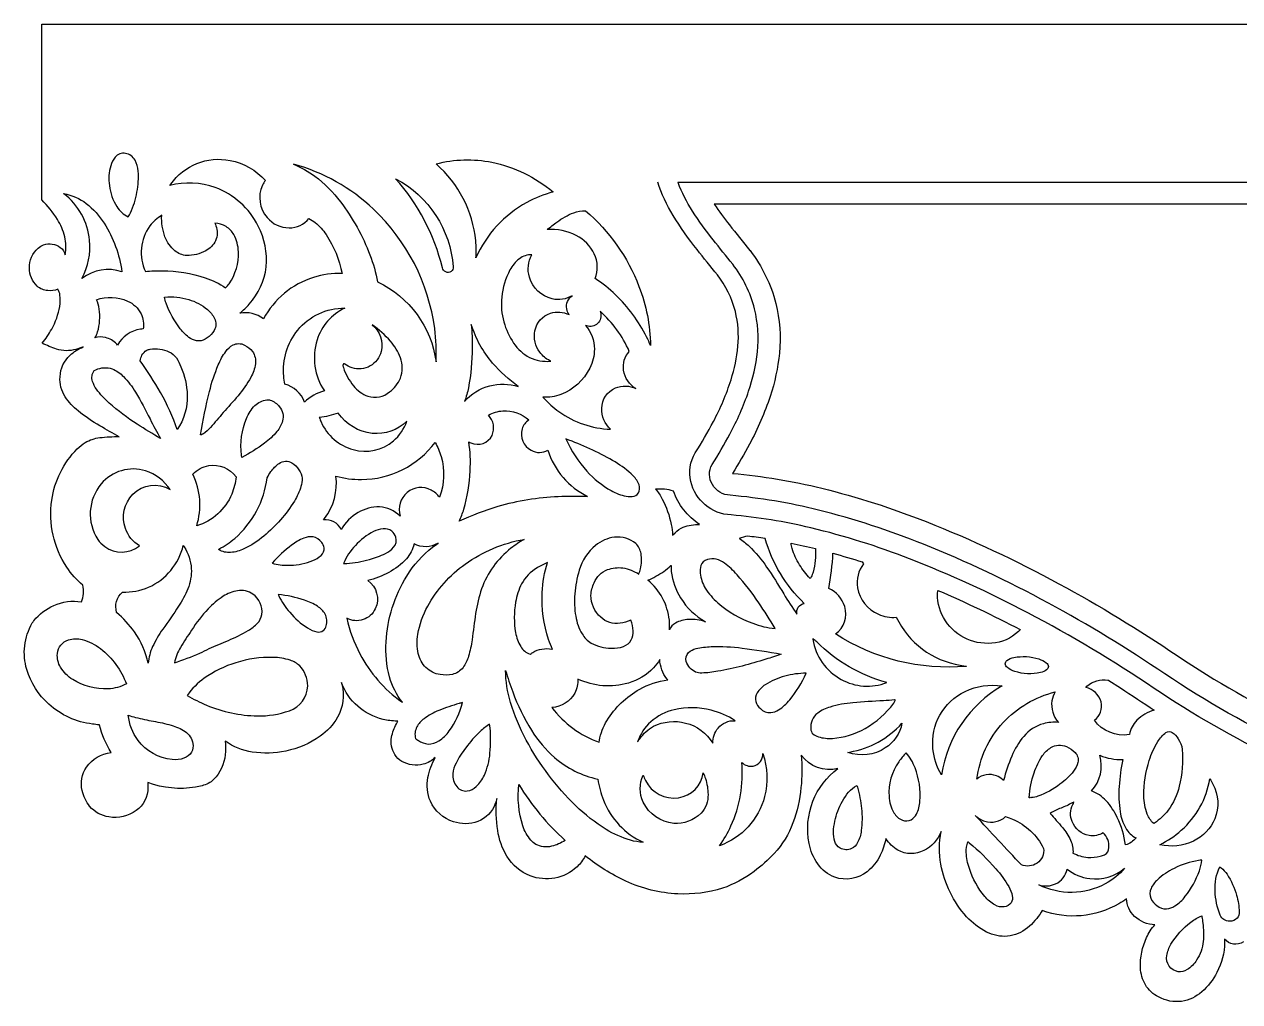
# Model space of a CAD drawing. Extents: x -1664 to 447, y 985 to 1455.
# Drawn here: x -1664 to -1112, y 1011 to 1455 of the extents above; entities that cross this region are included whole.
import ezdxf

# ---------------------------------------------------------------- set-up
doc = ezdxf.new("R2010")
doc.units = 0
doc.header["$MEASUREMENT"] = 0
doc.layers.add('DEFAULT_LAYER', color=1, linetype='Continuous')

msp = doc.modelspace()

# ---------------------------------------------------------------- linework, layer by layer
at = {"layer": 'DEFAULT_LAYER'}
for points in [[(-1109.99, 1038.53, -0.382914), (-1118.6, 1039.77), (-1118.55, 1038.31, -0.117663), (-1122.03, 1024.59, -0.100097), (-1128.91, 1015.79, -0.140671), (-1138.08, 1011.48, -0.158952), (-1148.51, 1013.47, -0.145661), (-1154.5, 1018.95, -0.120358), (-1156.73, 1026.74, -0.12118), (-1153.98, 1040.49, -0.087389), (-1150.16, 1046.29, -0.190902), (-1159.42, 1050.07, -0.192681), (-1163.08, 1058.08, -0.026579), (-1166.53, 1055.79, -0.222013), (-1201.37, 1052.7), (-1201.82, 1051.99, -0.082497), (-1208.05, 1044.81, -0.147894), (-1217.11, 1041.04, -0.137308), (-1226.63, 1042.97, -0.093067), (-1235.67, 1049.9, -0.139497), (-1247.38, 1073.73, -0.09965), (-1247.26, 1088.59), (-1247.28, 1088.64), (-1247.31, 1088.63, -0.19232), (-1255.17, 1079.91, -0.24957), (-1266.91, 1080.14, -0.1196), (-1272.31, 1085.38, -0.059793), (-1274.9, 1077.85, -0.115895), (-1280.87, 1070.35, -0.253747), (-1295.53, 1067.84, -0.153531), (-1303.31, 1073.92, -0.106261), (-1307.22, 1083.23, -0.142664), (-1305.48, 1102.31, -0.146299), (-1294.12, 1117.16, -0.305359), (-1310.75, 1123.25, -0.044652), (-1310.89, 1108.59, -0.066992), (-1314.54, 1092.52, -0.098038), (-1323.05, 1078.6, -0.040472), (-1332.15, 1070.51, -0.080966), (-1346.56, 1062.84, -0.086052), (-1366.8, 1060.25, -0.097031), (-1390.46, 1066.07, -0.060858), (-1408.83, 1077.53, -0.085072), (-1412.57, 1072.55, -0.284456), (-1433.92, 1068.48, -0.164614), (-1444.41, 1077.37, -0.095918), (-1448.62, 1089.02, -0.064456), (-1449.04, 1103.59, -0.032614), (-1449.71, 1101.31, -0.22065), (-1457.65, 1093.11, -0.17015), (-1468.66, 1093.03, -0.212798), (-1479.17, 1102.32, -0.14845), (-1480.28, 1113.05, -0.080224), (-1476.96, 1122.24, -0.132533), (-1482.39, 1119.18, -0.193599), (-1492.15, 1120.46, -0.139449), (-1495.3, 1123.54, -0.181563), (-1496.83, 1131.43, -0.07775), (-1494.56, 1137.48, 0.048703), (-1493.91, 1138.7, 0.176954), (-1494.38, 1138.75, -0.058504), (-1500.69, 1139.47, -0.245598), (-1519.58, 1156.2), (-1519.38, 1155.41, -0.193549), (-1521.34, 1140.44, -0.109635), (-1529.22, 1131.86, -0.103687), (-1544.83, 1125.13, -0.09332), (-1560.03, 1124.67, -0.117635), (-1572.31, 1129.64, -0.054178), (-1572.32, 1123.42, -0.17372), (-1577.59, 1112.25, -0.094101), (-1580.01, 1110.41, -0.066678), (-1585.8, 1108.73, -0.130644), (-1607.49, 1110.83, -0.030082), (-1607.42, 1108.55, -0.23398), (-1612.75, 1098.07, -0.199424), (-1625.14, 1095.2, -0.181647), (-1633.9, 1100.04, -0.108795), (-1637.26, 1107.17, -0.214571), (-1635.35, 1117.81, -0.204643), (-1624.18, 1124.54, -0.077371), (-1629.43, 1136.93, 0.320121), (-1629.54, 1137.03, -0.014801), (-1632.6, 1137.37, -0.155113), (-1652.46, 1146.42, -0.139133), (-1662.44, 1162.12, -0.207507), (-1659.93, 1183.28, -0.076243), (-1659.23, 1184.3, -0.113293), (-1650.15, 1191.27, -0.140718), (-1637.66, 1192.9, 0.153273), (-1637, 1200.44, -0.067483), (-1644.32, 1208.61, -0.18322), (-1651.08, 1239.01, -0.164388), (-1639.5, 1262.33, -0.065286), (-1635.89, 1265.27, -0.093898), (-1629.32, 1267.42, -0.040673), (-1620.42, 1267.84, -0.009882), (-1629.22, 1272.75, -0.038498), (-1639.09, 1279.52, -0.075877), (-1644.96, 1285.93, -0.170204), (-1647.35, 1295.1, -0.192541), (-1642.8, 1304.85, -0.086917), (-1636.85, 1308.61, -0.028044), (-1640.15, 1307.5, -0.152153), (-1648.92, 1307.64, -0.022565), (-1655.46, 1310.25, 0.04559), (-1651.13, 1316.71, 0.08529), (-1647.49, 1327.02, 0.073176), (-1647.37, 1332.12, 0.109761), (-1648.36, 1334.81, -0.11655), (-1652.95, 1334.18, -0.171318), (-1657.72, 1336.19, -0.195383), (-1661.28, 1344.47, -0.220629), (-1657.23, 1353.43, -0.105422), (-1654.81, 1355.03, -0.22566), (-1647.23, 1353.79, -0.207751), (-1645.04, 1350.38, 0.106796), (-1645.18, 1358.63, 0.075772), (-1648.54, 1366.5, 0.05442), (-1655.65, 1375.35), (-1655.64, 1455.08), (-1655.64, 1455.08), (-1655.62, 1455.08), (438.78, 1455.08)], [(-1094.89, 1121.66, -0.03415), (-1150.59, 1153.59, 0.027734), (-1207.9, 1187.87, 0.029049), (-1261.62, 1212.41, 0.033769), (-1306.41, 1226.45, 0.037636), (-1342.67, 1232.32, -0.335306), (-1360.94, 1247.51, -0.198158), (-1358.89, 1260.54, 0.020741), (-1350.68, 1274.68, 0.044833), (-1342.65, 1293.71, 0.053081), (-1339.54, 1308.9, 0.082152), (-1340.68, 1324.71, 0.103478), (-1348.88, 1341.32, -0.002167), (-1358.07, 1352.81, -0.031381), (-1368.93, 1368.27, -0.057935), (-1375.95, 1383.45)], [(-1086.78, 1126.73, -0.036635), (-1145.69, 1160.19, 0.025013), (-1198.56, 1192.29, 0.029277), (-1255.26, 1219, 0.034124), (-1302.93, 1234.51, 0.039904), (-1343.08, 1241.25, -0.251184), (-1351.09, 1246.08, -0.276908), (-1351.26, 1255.24, 0.019107), (-1343.18, 1269.04, 0.041677), (-1334.67, 1288.5, 0.055902), (-1330.7, 1306.38, 0.085554), (-1331.98, 1325.94, 0.102051), (-1341.91, 1346.16, -0.000873), (-1350.75, 1357.22, -0.025643), (-1360.16, 1370.26, -0.052266), (-1366.74, 1383.21), (-1366.83, 1383.45), (-1366.83, 1383.45), (149.67, 1383.45, -0.015905)], [(132.97, 1373.45), (-1350.28, 1373.45), (-1350.28, 1373.45, 0.019866), (-1343.4, 1364.03, 0.00091), (-1334.11, 1352.42), (-1334.04, 1352.33, -0.102525), (-1322.29, 1328.39, -0.084206), (-1320.71, 1305.83, -0.054787), (-1324.9, 1286.17, -0.043029), (-1334.26, 1264.5, -0.017431), (-1341.99, 1251.19, -0.038695), (-1301.49, 1244.46, -0.033053), (-1254.04, 1229.28, -0.030528), (-1193.79, 1201.08, -0.024995), (-1140.1, 1168.48, 0.034973), (-1085.17, 1137.05, 0.040955)]]:
    msp.add_lwpolyline(points, format="xyb", dxfattribs=at)
for points in [[(-1616.43, 1367.64, 0.042594), (-1615.37, 1369.42, 0.062932), (-1612.42, 1378.93, 0.072336), (-1611.85, 1388.43, 0.104355), (-1613.29, 1393.38, 0.236962), (-1617.62, 1396.45, 0.27108), (-1622.3, 1394.78, 0.105446), (-1624.35, 1390.86, 0.105113), (-1624.93, 1381.84, 0.117157), (-1621.53, 1372.31, 0.124564), (-1616.43, 1367.64)], [(-1534.3, 1366.88, -0.053664), (-1531.47, 1365.09, -0.070067), (-1526.52, 1359.6, -0.098399), (-1519.28, 1341.93, 0.083873), (-1532.29, 1340.17, 0.193868), (-1555.02, 1321.35, 0.216984), (-1565.71, 1323.92, 0.039107), (-1561.44, 1328.01, 0.15672), (-1553.74, 1344.97, 0.145792), (-1557.34, 1363.47, 0.188105), (-1576.88, 1381, 0.15459), (-1597.55, 1381.84), (-1597.08, 1382.48, -0.296081), (-1570.13, 1393.3, -0.159738), (-1554.11, 1384.21, 0.03854), (-1555.45, 1382.02, 0.294964), (-1553.27, 1367.3, 0.220417), (-1543.36, 1362.68, 0.220009), (-1534.3, 1366.88)], [(-1541.26, 1391.57, -0.064824), (-1531.64, 1386.13, -0.067515), (-1520.01, 1374.5, -0.073826), (-1506.65, 1350.36, -0.048932), (-1503.19, 1338.11, -0.257066), (-1476.62, 1301.81, 0.043029), (-1477.22, 1316.91, 0.172668), (-1505.05, 1371.14, 0.124079), (-1541.26, 1391.57)], [(-1423.46, 1378.96, 0.060479), (-1435.37, 1374.17, 0.167163), (-1458.5, 1349.02, 0.039096), (-1458.6, 1356.8, 0.191261), (-1476.56, 1391.7, -0.116543), (-1451.24, 1392.44, -0.12349), (-1423.46, 1379.01, -0.620543), (-1423.46, 1378.96)], [(-1468.83, 1344.93, -0.257036), (-1469.73, 1342.86, -0.528648), (-1473.73, 1344.56, 0.122671), (-1494.95, 1384.99, -0.258272), (-1468.83, 1344.93)], [(-1645.59, 1378.24, -0.117711), (-1635.47, 1373.75, -0.087251), (-1627.32, 1364.78, -0.105841), (-1619.23, 1342.76, 0.248009), (-1637.41, 1339.74, 0.149033), (-1633.94, 1357.04, 0.20933), (-1645.61, 1378.19), (-1645.62, 1378.22), (-1645.59, 1378.24)], [(-1426.17, 1361.87, -0.017813), (-1421.69, 1365.29, -0.066585), (-1414.08, 1369.54, -0.105958), (-1408.72, 1370.44, -0.124441), (-1384.49, 1336.09, -0.088775), (-1379.21, 1309.23, 0.016468), (-1380.97, 1313.14, 0.083289), (-1395.13, 1332.28, 0.051929), (-1404.39, 1339.61, 0.20862), (-1404.74, 1350.84, 0.161188), (-1412.99, 1359.23, 0.141524), (-1426.17, 1361.87)], [(-1608.55, 1342.83, -0.033254), (-1600.95, 1343.22, -0.078235), (-1581.43, 1340.01, -0.071458), (-1572.19, 1335.5, 0.045172), (-1570.59, 1337.26, 0.163951), (-1566.37, 1351.8, 0.126482), (-1568.45, 1359.58, 0.133786), (-1571.95, 1363.25, 0.096765), (-1577.08, 1364.8, -0.026007), (-1576.58, 1363.65, -0.211613), (-1576.71, 1356.85, -0.152405), (-1581.19, 1352.26, -0.131211), (-1589.84, 1350.09, -0.154098), (-1595.16, 1352.28, -0.134183), (-1599.69, 1358.59, -0.102385), (-1601.17, 1368.36, 0.096761), (-1606.53, 1363.56, 0.27499), (-1608.55, 1342.83)], [(-1424.56, 1302.11), (-1424.54, 1302.12), (-1424.58, 1302.15), (-1424.94, 1302.33, -0.119221), (-1429.43, 1306.16, -0.213526), (-1431.69, 1315.97, -0.273796), (-1424.69, 1323.92, -0.191907), (-1416.2, 1323.27, -0.105489), (-1417.25, 1325.92, -0.302858), (-1414.74, 1331.86, -0.196487), (-1423.9, 1330.43, -0.268384), (-1434.21, 1340.32, -0.206247), (-1433.09, 1350.39, 0.185064), (-1438.78, 1348.63, 0.103417), (-1443.04, 1343.54, 0.101203), (-1446.76, 1331.2, 0.099988), (-1445.83, 1319.94, 0.077502), (-1441.4, 1310.35, 0.128296), (-1434.11, 1303.86, 0.128774), (-1424.56, 1302.11)], [(-1631.51, 1312.76, 0.067603), (-1630.26, 1315.41, 0.106736), (-1629.56, 1325.82, 0.088677), (-1630.82, 1330.01, -0.194634), (-1616.69, 1329.44, -0.173945), (-1610.55, 1323.67, -0.140815), (-1609.53, 1316.75, 0.028058), (-1610.83, 1316.65, 0.23082), (-1621.28, 1309.46), (-1621.62, 1309.91, 0.151241), (-1626.73, 1312.83, 0.146662), (-1631.51, 1312.76)], [(-1599.9, 1331.18, -0.378023), (-1599.82, 1331.25, -0.098402), (-1588.89, 1330.11, -0.10296), (-1580.44, 1325.63, -0.11178), (-1577.23, 1321.56, -0.235354), (-1577.29, 1316.1, -0.121378), (-1580.57, 1312.7, -0.162316), (-1584.34, 1311.34, -0.141544), (-1588.13, 1312.5, -0.08432), (-1592.75, 1316.85, -0.073067), (-1599.15, 1328.42, -0.071138), (-1599.9, 1331.18)], [(-1545.31, 1291.65, -0.027498), (-1545.79, 1295.32, -0.191185), (-1539.44, 1316.21, -0.230335), (-1518.03, 1326.25, 0.209975), (-1530.64, 1311.76, 0.226242), (-1527.31, 1288.68, 0.118977), (-1536.39, 1283.51, 0.259574), (-1545.31, 1291.65)], [(-1428.06, 1285.85), (-1428.1, 1285.85), (-1428.07, 1285.8), (-1427.76, 1285.46, 0.05358), (-1420.79, 1279.25, 0.150065), (-1397.36, 1271.25, -0.217246), (-1401.37, 1280.73, -0.293119), (-1395.17, 1289.99, -0.216862), (-1385.84, 1289.66, -0.219571), (-1391.43, 1298.04, -0.230672), (-1388.85, 1306.6, 0.108125), (-1402.12, 1324.77, -0.051474), (-1401.84, 1323.63, -0.288512), (-1403.79, 1318.78, -0.256039), (-1408.74, 1318.4, -0.176476), (-1404.71, 1307.61, -0.115379), (-1406.81, 1298.95, -0.186756), (-1419.91, 1287.02, -0.110642), (-1428.06, 1285.85)], [(-1518.05, 1300.79), (-1518.13, 1300.85), (-1518.22, 1300.88), (-1518.31, 1300.9), (-1518.41, 1300.91), (-1518.5, 1300.89), (-1518.59, 1300.86), (-1518.67, 1300.8), (-1518.74, 1300.73), (-1518.81, 1300.63), (-1518.85, 1300.51), (-1518.88, 1300.36), (-1518.9, 1300.19), (-1518.89, 1299.99), (-1518.85, 1299.77), (-1518.79, 1299.51), (-1518.7, 1299.22, 0.085954), (-1514.08, 1290.94, 0.139973), (-1507.53, 1286.25, 0.259936), (-1497.68, 1288.19, 0.131908), (-1492.76, 1294.48, 0.183459), (-1492.77, 1303.73, 0.09368), (-1497.3, 1311.17, 0.057174), (-1505.66, 1318.7, -0.29133), (-1501.52, 1306.52, -0.434367), (-1514.74, 1299.14, -0.084565), (-1518.05, 1300.79)], [(-1439.26, 1290.71, -0.061071), (-1450.92, 1301.28, -0.105897), (-1460.59, 1318.83, -0.026853), (-1460.19, 1308.12, -0.045496), (-1461.89, 1290.11, -0.049614), (-1463.71, 1283.89, -0.149775), (-1452.23, 1290.95, -0.133716), (-1439.26, 1290.71)], [(-1583.53, 1268.68, -0.022517), (-1579.47, 1288.41, -0.037731), (-1575.5, 1300.46, -0.059363), (-1572.07, 1306.54, -0.110273), (-1568.8, 1309.5, -0.249048), (-1563.58, 1309.44, -0.113216), (-1559.96, 1306.51, -0.188138), (-1558.62, 1300.96, -0.095141), (-1560.72, 1294.75, -0.050942), (-1566.52, 1286.42, -0.005245), (-1573.27, 1278.77, -0.005569), (-1579.01, 1272.1, -0.071669), (-1582.26, 1269.17, -0.045996), (-1583.12, 1268.77), (-1583.47, 1268.64), (-1583.52, 1268.64), (-1583.53, 1268.68)], [(-1610.89, 1302.34, -0.090083), (-1610.15, 1304.87, -0.096857), (-1608, 1307.09, -0.094267), (-1606.41, 1307.58, -0.140787), (-1597.89, 1306.37, -0.138621), (-1594.47, 1303.59, -0.040006), (-1592.49, 1299.6, -0.092626), (-1589.56, 1286.75, -0.15988), (-1594.19, 1271.05, 0.051304), (-1601.7, 1287.87, 0.020218), (-1610.89, 1302.34)], [(-1601.66, 1267.07, -0.020005), (-1612.26, 1273.5, -0.03669), (-1625, 1283.11, -0.058594), (-1630.77, 1289.4, -0.080253), (-1632.56, 1292.95, -0.25778), (-1631.8, 1297.88), (-1631.13, 1298.21, -0.201147), (-1623.65, 1298.62, -0.105324), (-1618.51, 1295.15, -0.057621), (-1613.06, 1288.08, -0.021005), (-1606.49, 1275.93, 0.023953), (-1601.66, 1267.07)], [(-1564.76, 1258.41), (-1564.92, 1259.43, -0.129909), (-1562.7, 1276.09, -0.102587), (-1558.84, 1281.98, -0.177352), (-1553.45, 1284.53, -0.09631), (-1551.87, 1284.47, -0.139244), (-1547.78, 1281.52, -0.241766), (-1546.28, 1275.01, -0.106517), (-1548.89, 1270.16, -0.061739), (-1554.47, 1264.92, -0.037838), (-1564.76, 1258.41)], [(-1520.99, 1278.56, -0.062468), (-1529.63, 1276.58, 0.019332), (-1528.83, 1274.57, 0.226206), (-1514.19, 1261.97, 0.246072), (-1495.99, 1265.95, 0.133904), (-1489.91, 1274.87, -0.224761), (-1505.55, 1269.35, -0.218744), (-1520.99, 1278.56)], [(-1452.8, 1277.6, -0.116553), (-1446.28, 1279.6, -0.19805), (-1434.41, 1275.46, 0.18147), (-1437.55, 1271.39, 0.35309), (-1433.42, 1261.68, 0.266919), (-1425.82, 1261.73, 0.205159), (-1407.77, 1240.72, 0.016702), (-1421.08, 1240.56, 0.060159), (-1448.55, 1236.14, 0.036228), (-1466.16, 1229.49, 0.038876), (-1463.97, 1234.95, 0.060643), (-1461.12, 1252.32, 0.052293), (-1461.74, 1265.54, 0.033173), (-1460.77, 1265.05, 0.406697), (-1451.18, 1268.47, 0.30867), (-1452.8, 1277.6)], [(-1492.97, 1231.81, 0.185093), (-1502.28, 1235.95, 0.14112), (-1511.99, 1233.4, 0.13755), (-1519.67, 1225.75, 0.317337), (-1527.73, 1230.08), (-1527.19, 1230.76, 0.200499), (-1522.09, 1249.93, 0.066566), (-1510.48, 1248.43, 0.235875), (-1476.98, 1265.28, -0.056129), (-1474.3, 1258.85, -0.163826), (-1475.02, 1240.41, 0.115152), (-1478.89, 1243.63, 0.300236), (-1489.69, 1242.55, 0.294476), (-1492.95, 1231.83), (-1492.97, 1231.81)], [(-1417.61, 1266.83, 0.080464), (-1408.07, 1252.16, 0.082502), (-1397.06, 1243.35, 0.083408), (-1390.29, 1240.83, 0.115783), (-1386.68, 1240.9, 0.272098), (-1384.35, 1243.07, 0.194627), (-1384.81, 1246.96, 0.087731), (-1388.03, 1251.05, 0.053193), (-1396.41, 1257.03, 0.042555), (-1417.61, 1266.83)], [(-1630.25, 1221.21, 0.081018), (-1627.05, 1217.98, 0.337837), (-1611.24, 1218.27, -0.177126), (-1617.64, 1226.23, -0.283142), (-1614.33, 1241.69, -0.349187), (-1597.38, 1243.83, 0.177732), (-1608.49, 1252.36, 0.299547), (-1628.65, 1246.44, 0.328443), (-1630.25, 1221.21)], [(-1587, 1250.79, -0.16902), (-1579.85, 1254.77, -0.279395), (-1567.41, 1249.65, -0.076315), (-1569.4, 1241.77, -0.224069), (-1585.3, 1227.37, 0.188771), (-1587, 1250.79)], [(-1575.25, 1216.8, 0.053352), (-1568, 1221.7, 0.186388), (-1553.3, 1249.2, -0.026819), (-1551.55, 1252, -0.098792), (-1547.85, 1255.75, -0.28843), (-1542.06, 1256.03, -0.124351), (-1538.86, 1252.83, -0.122964), (-1537.43, 1248.98, -0.08646), (-1537.93, 1245.29, -0.063571), (-1540.95, 1238.65, -0.083135), (-1554.82, 1222.72, -0.064434), (-1563.81, 1216.91, -0.086512), (-1569.87, 1215.28, -0.166398), (-1575.2, 1216.59, -0.595316), (-1575.25, 1216.8)], [(-1356.95, 1228.05, -0.165921), (-1368.83, 1243.18, 0.089682), (-1376.93, 1244.02, -0.05972), (-1373.86, 1239.56, -0.072087), (-1369.86, 1227.98, -0.04986), (-1369.22, 1223.18), (-1368.04, 1224.27, -0.094931), (-1364.35, 1226.75, -0.087319), (-1356.95, 1228.05)], [(-1518.58, 1210.3, 0.064605), (-1517.19, 1210.26, 0.047744), (-1506.88, 1212.09, 0.052874), (-1499.57, 1214.84, 0.098429), (-1495.85, 1217.67, 0.273907), (-1494.88, 1222.2, 0.14193), (-1496.74, 1224.96, 0.194576), (-1500.63, 1226.07, 0.087698), (-1504.98, 1224.8, 0.092454), (-1513.25, 1218.44, 0.091401), (-1518.58, 1210.3)], [(-1551.05, 1210.46), (-1550.14, 1210.19, 0.071388), (-1542.64, 1209.52, 0.086515), (-1532.54, 1211.58, 0.101422), (-1528.75, 1213.98, 0.233496), (-1527.45, 1217.4, 0.123841), (-1528.54, 1219.86, 0.207782), (-1532.45, 1222.4, 0.122824), (-1536.68, 1221.79, 0.066803), (-1542.17, 1218.64, 0.046497), (-1551.05, 1210.46)], [(-1436.66, 1221.23, 0.03376), (-1442.59, 1217.18, 0.142438), (-1455.91, 1198.77, 0.045253), (-1458.63, 1187.62, 0.002761), (-1460.27, 1175.66, -0.038548), (-1461.85, 1168.15, -0.092185), (-1464.33, 1163.09, -0.17036), (-1469.17, 1159.92, -0.095476), (-1474.7, 1159.85, -0.153797), (-1481.24, 1162.99, -0.142929), (-1484.68, 1169.43, -0.096553), (-1484.83, 1178.14, -0.08294), (-1480.39, 1190.86, -0.113521), (-1463.32, 1210.05, -0.111259), (-1436.68, 1221.25), (-1436.66, 1221.23)], [(-1391.79, 1208.33, -0.072002), (-1384.49, 1205.51, 0.023868), (-1383.83, 1207.84, 0.105497), (-1383.54, 1214.85, 0.15815), (-1385.89, 1219.34, 0.205067), (-1395.61, 1222.21, 0.142263), (-1404.19, 1218.5, 0.149107), (-1411.63, 1207.24, 0.05081), (-1413.57, 1196.44, 0.063671), (-1413.19, 1186.35, 0.095431), (-1410.27, 1178.3, 0.123665), (-1406.18, 1174.14, 0.114897), (-1397.07, 1171.79, 0.104223), (-1391.42, 1172.64, 0.171431), (-1387.94, 1175.55, 0.136994), (-1387.08, 1179.65, 0.072256), (-1388.11, 1184.55, -0.074235), (-1393.03, 1183.15, -0.220543), (-1401.84, 1185.87, -0.206646), (-1406.28, 1195.83, -0.087804), (-1404.85, 1201.51, -0.209701), (-1398.7, 1207.49, -0.104428), (-1391.79, 1208.33)], [(-1309.47, 1192.18, -0.130686), (-1327.19, 1221.63, 0.007959), (-1335.18, 1222.7, 0.044934), (-1338.9, 1221.69, -0.042562), (-1334.41, 1218.12, -0.051396), (-1326.48, 1208.68, -0.016886), (-1318.73, 1196.49, 0.020833), (-1312.78, 1187.34, -0.41782), (-1309.47, 1192.18)], [(-1607.3, 1164.98, 0.102392), (-1613.56, 1179.21, 0.052579), (-1621.63, 1188.06, -0.290679), (-1619.03, 1197.34, 0.114988), (-1607.17, 1199.51, 0.234139), (-1591.36, 1218.51), (-1590.95, 1217.84, -0.12126), (-1587.73, 1207.98, -0.107175), (-1589.32, 1198.8, -0.051321), (-1593.5, 1190.84, -0.006783), (-1600.7, 1180.43, 0.043763), (-1605.29, 1172.54, 0.093827), (-1607.27, 1164.98), (-1607.3, 1164.98)], [(-1492.19, 1147.46), (-1491.99, 1147.33), (-1491.88, 1147.27), (-1491.83, 1147.26), (-1491.84, 1147.29, -0.105426), (-1497.71, 1158.77, -0.082601), (-1499.3, 1174.65, -0.125296), (-1489.87, 1204.59, -0.088887), (-1478.15, 1217.74, -0.017584), (-1475.67, 1219.52, -0.263758), (-1486.6, 1219.15, -0.129101), (-1490.08, 1212.47, -0.088261), (-1498.07, 1206.22, -0.069769), (-1507.6, 1202.57, -0.360452), (-1504.18, 1189.72, -0.42834), (-1517.13, 1185.41, 0.065634), (-1511.21, 1169.26, 0.117036), (-1492.19, 1147.46)], [(-1306.73, 1203.53, -0.06394), (-1311.53, 1209.7, -0.070641), (-1314.93, 1217.03, -0.051653), (-1315.36, 1219.52, -0.008412), (-1304.33, 1217.04, -0.087942), (-1305.38, 1206.41, -0.044662), (-1306.21, 1204.18, -0.072156), (-1306.55, 1203.66), (-1306.65, 1203.55), (-1306.69, 1203.52), (-1306.73, 1203.53)], [(-1235.85, 1163.58, -0.166391), (-1295.16, 1178.3, 0.323021), (-1291.06, 1190.75, 0.215288), (-1298.26, 1198.95, 0.030128), (-1296.36, 1214.95, -0.008899), (-1283.11, 1210.99), (-1282.5, 1210.11, 0.211131), (-1285.21, 1199.29, 0.252467), (-1275.74, 1187.24, 0.130339), (-1267.63, 1185.9, 0.243955), (-1238.54, 1164.08), (-1236.91, 1163.81), (-1236.01, 1163.68), (-1235.69, 1163.61), (-1235.69, 1163.6), (-1235.72, 1163.6), (-1235.85, 1163.58)], [(-1433.94, 1169.08, 0.267604), (-1433.72, 1169.14, -0.028251), (-1432.73, 1169.88, -0.190851), (-1424.04, 1171.38, -0.144878), (-1423.67, 1171.3, -0.02411), (-1425.5, 1175.77, -0.091674), (-1428.42, 1197.07, -0.07337), (-1425.96, 1210.74, 0.037235), (-1430.75, 1208.27, 0.133106), (-1437.77, 1201.08, 0.078885), (-1440.46, 1192.76, 0.088909), (-1440.49, 1178.88, 0.092431), (-1438.14, 1172.54, 0.168139), (-1433.94, 1169.08)], [(-1369.88, 1209.31, 0.026861), (-1369.79, 1206.72, 0.113687), (-1365.54, 1194.65, 0.13214), (-1354.24, 1183.87, 0.079923), (-1361.87, 1184.88, 0.120554), (-1367.87, 1183.21, 0.17223), (-1370.59, 1180.23, 0.039375), (-1370.67, 1184.56, 0.19518), (-1380.4, 1202.68, 0.024418), (-1376.82, 1204.46, 0.060639), (-1369.95, 1209.35, -0.655049), (-1369.88, 1209.31)], [(-1322.69, 1180.78, 0.018171), (-1330.07, 1192.42, 0.034441), (-1339.92, 1205.17, 0.054207), (-1345.63, 1210.4, 0.098173), (-1349.37, 1212.22, 0.102408), (-1353.41, 1212.04, 0.259807), (-1356.37, 1209.35, 0.09352), (-1356.61, 1205.84, 0.111711), (-1354.36, 1199.13, 0.075544), (-1348.62, 1192.36, 0.091098), (-1332.8, 1183.12, 0.069594), (-1322.69, 1180.78)], [(-1595.44, 1165.2, 0.02438), (-1583.88, 1169.58, 0.014661), (-1579.63, 1171.68, -0.007764), (-1570.92, 1175.38, 0.036774), (-1561.88, 1179.84, 0.070907), (-1557.65, 1183.15, 0.149398), (-1555.74, 1187.09, 0.283506), (-1559.74, 1196.41, 0.190567), (-1566.7, 1197.94, 0.10343), (-1573.3, 1195.38, 0.063765), (-1580.11, 1189.64, 0.045225), (-1587.63, 1179.99, 0.014799), (-1592.66, 1172.17, 0.080958), (-1595.44, 1165.2)], [(-1211.31, 1180.26, -0.016623), (-1212.18, 1179.38, -0.168964), (-1224.28, 1174.06, -0.292643), (-1246.19, 1185.74, -0.156272), (-1248.76, 1198.08, -0.019493), (-1211.31, 1180.26)], [(-1548.26, 1196.25), (-1547.98, 1195.62, 0.071051), (-1543, 1188.11, 0.076106), (-1534.98, 1181.02, 0.098468), (-1530.69, 1179.24, 0.203319), (-1527.83, 1179.79, 0.161317), (-1526.5, 1181.93, 0.202022), (-1526.98, 1187.28, 0.124042), (-1530.45, 1190.86, 0.064097), (-1536.41, 1193.64, 0.047271), (-1548.26, 1196.25)], [(-1617.21, 1155.6, -0.106889), (-1625.52, 1153.36, -0.157281), (-1641.58, 1157.59, -0.119001), (-1647.08, 1163.17, -0.160906), (-1648.53, 1169.4, -0.297054), (-1643.5, 1175.64, -0.135528), (-1637.34, 1175.75, -0.103642), (-1628.95, 1171.63, -0.142177), (-1617.21, 1155.6)], [(-1303.77, 1174.65, 0.024628), (-1305.21, 1175.96, 0.215884), (-1305.46, 1176.06, 0.303371), (-1305.49, 1175.88, 0.23435), (-1292.66, 1157.69, 0.222005), (-1271.97, 1156.18, -0.126376), (-1303.77, 1174.65)], [(-1319.84, 1169.15, -0.010578), (-1326.86, 1166.81, -0.030945), (-1348.63, 1161.35, -0.041056), (-1355.93, 1160.55, -0.101892), (-1358.74, 1160.97, -0.200374), (-1362.97, 1165.78, -0.286207), (-1361.95, 1169.88, -0.121272), (-1358.56, 1171.64, -0.051242), (-1351.68, 1172.53, -0.03995), (-1337.59, 1171.87, -0.013214), (-1319.84, 1169.15)], [(-1589.55, 1150.42, 0.038891), (-1580.84, 1145.98, 0.096611), (-1557.75, 1141.08, 0.091318), (-1543.22, 1143.46, 0.319281), (-1534.88, 1154.74, 0.191619), (-1538.53, 1163.82, 0.114848), (-1542.86, 1166.37, 0.075966), (-1550.61, 1167.67, 0.082963), (-1567.47, 1165.21, 0.082633), (-1581.86, 1158.18, 0.085841), (-1589.55, 1150.42)], [(-1423.97, 1144.92, 0.149513), (-1402.56, 1129.21), (-1402.42, 1130.03, -0.089376), (-1399.01, 1138.91, -0.129757), (-1384.14, 1153.2, -0.100751), (-1371.42, 1157.43), (-1371.85, 1157.99, -0.151001), (-1375.04, 1166.63, -0.051472), (-1377.85, 1162.9, -0.128745), (-1389.27, 1155.99, -0.185319), (-1412.15, 1157.83, -0.128243), (-1413.63, 1151.48, -0.264702), (-1423.97, 1144.92)], [(-1198.57, 1163.45, -0.208484), (-1199.35, 1162.01, -0.106804), (-1202.14, 1160.72, -0.133081), (-1213.85, 1161.28, -0.099469), (-1217.19, 1163.03, -0.210194), (-1218.17, 1164.77, -0.207699), (-1217.4, 1166.23, -0.117672), (-1214.22, 1167.6, -0.128316), (-1202.89, 1166.93, -0.098602), (-1199.55, 1165.18, -0.210361), (-1198.57, 1163.45)], [(-1445.03, 1161.73, 0.017201), (-1441.79, 1152.06, 0.05228), (-1433.26, 1134.54, 0.073003), (-1422.78, 1122.17, 0.125167), (-1403.15, 1112.4, 0.058146), (-1400.58, 1102.87, 0.193821), (-1382.59, 1083.72, -0.054712), (-1388.29, 1084.63, -0.070036), (-1399.38, 1089.57, -0.05367), (-1413.14, 1100.32, -0.077673), (-1435.67, 1130.13, -0.050283), (-1442.75, 1147.18, -0.070551), (-1445.03, 1161.73)], [(-1308.48, 1160.45, 0.067937), (-1318.24, 1159.12, 0.080393), (-1327.16, 1155.2, 0.107379), (-1330.85, 1151.55, 0.212182), (-1331.43, 1147.57, 0.13852), (-1329.33, 1144.45, 0.215975), (-1324.61, 1142.56, 0.110502), (-1321.04, 1143.81, 0.077503), (-1316.03, 1148.37, 0.059446), (-1308.48, 1160.45)], [(-1219.52, 1154.73, 0.228936), (-1247.08, 1114.3, -0.110564), (-1250.96, 1126.09, -0.316649), (-1236.35, 1152.21, -0.148387), (-1219.52, 1154.73)], [(-1171.06, 1157.12), (-1165.8, 1153.77, 0.000754), (-1150.49, 1143.67, 0.133249), (-1158.37, 1139.12, 0.154456), (-1161.79, 1132.62, -0.284367), (-1177.69, 1139.17, 0.315751), (-1174.65, 1147.45, 0.271065), (-1181.55, 1154.05), (-1181.08, 1154.53, -0.223403), (-1171.5, 1157.37), (-1171.38, 1157.33), (-1171.27, 1157.27), (-1171.06, 1157.12)], [(-1268.79, 1146.83, 0.089127), (-1268.08, 1148.1, 0.615244), (-1268.36, 1148.37, -0.011727), (-1273.42, 1147.95, 0.012836), (-1287.31, 1147.04, 0.051826), (-1297.7, 1145.11, 0.092012), (-1303.3, 1142.34, 0.267601), (-1306.43, 1135.13, 0.189746), (-1305.55, 1133.01, 0.108889), (-1302.99, 1131.58, 0.085923), (-1296.61, 1130.9, 0.113885), (-1281.72, 1135.41, 0.103556), (-1268.79, 1146.83)], [(-1219.29, 1112.04, 0.10066), (-1222.12, 1113.85, 0.292958), (-1231.03, 1112.31, -0.156431), (-1219.1, 1138.04, -0.144713), (-1195.45, 1151.98, 0.096711), (-1196.95, 1147.99, 0.222834), (-1194.03, 1138.11, 0.08727), (-1200.85, 1137.54, 0.14993), (-1209.75, 1131.77, 0.078174), (-1215.16, 1122.85, 0.037548), (-1218.93, 1111.75), (-1218.95, 1111.71), (-1218.99, 1111.74), (-1219.29, 1112.04)], [(-1464.61, 1147.22, -0.030037), (-1466.11, 1146.7, 0.028636), (-1475.32, 1143.54, 0.066094), (-1482.07, 1139.76, 0.108363), (-1485.34, 1136.07, 0.192095), (-1485.91, 1130.82, 0.028697), (-1484.61, 1129.85, 0.135131), (-1480.21, 1128.33, 0.148483), (-1475.3, 1129.77, 0.090894), (-1470.61, 1134.25, 0.101888), (-1464.61, 1147.22)], [(-1385.07, 1129.32, -0.060552), (-1384.08, 1130.7, -0.123034), (-1377.79, 1136.36, -0.183999), (-1363.34, 1137.84, -0.199649), (-1350.95, 1128.71, -0.186622), (-1348.55, 1135.58, -0.23857), (-1340.85, 1138.9, 0.086207), (-1351.74, 1143.7, 0.122483), (-1368.43, 1143.89, 0.124987), (-1379.13, 1138.4, 0.126863), (-1385.07, 1129.32)], [(-1616.36, 1141.42, 0.026023), (-1613.03, 1140.4, 0.01779), (-1604.94, 1138.68, -0.025475), (-1596.87, 1136.85, -0.08671), (-1590.55, 1134, -0.201806), (-1587.08, 1128.55, -0.172184), (-1587.6, 1124.59, -0.185699), (-1591.11, 1121.85, -0.102807), (-1596.42, 1121.26, -0.209891), (-1611.94, 1129.97, -0.136304), (-1616.36, 1141.42)], [(-1452.26, 1137.34, 0.042628), (-1456.6, 1133.97, 0.046327), (-1463.11, 1126.63, 0.055832), (-1467.54, 1119.69, 0.087739), (-1468.96, 1114.83, 0.211817), (-1467.21, 1109.01, 0.265927), (-1462.41, 1107.01, 0.144926), (-1458.32, 1109.04, 0.098955), (-1454.65, 1114.22, 0.079743), (-1452.11, 1124.1, 0.054041), (-1452.26, 1137.34)], [(-1265.04, 1137.74, -0.200576), (-1272.6, 1126.52, -0.232287), (-1289.64, 1124.51), (-1288.74, 1124.67, 0.166841), (-1265.04, 1137.74)], [(-1150.75, 1092.27, -0.130585), (-1153.66, 1096.5, -0.089214), (-1155.17, 1104.82, -0.079382), (-1152.72, 1120.91, -0.065853), (-1148.9, 1129.4, -0.088224), (-1145.16, 1133.52, -0.31078), (-1142.32, 1133.58, -0.118049), (-1139.6, 1130.66, -0.103319), (-1137.75, 1125.88, -0.079806), (-1139.12, 1109.15, -0.096655), (-1144.16, 1098.26, -0.094673), (-1150.43, 1092.46), (-1150.53, 1092.38), (-1150.61, 1092.31), (-1150.69, 1092.26), (-1150.72, 1092.25), (-1150.75, 1092.27)], [(-1207.23, 1103.99, -0.070916), (-1205.03, 1115.31, -0.069454), (-1201.22, 1123.04, -0.097279), (-1197.42, 1126.72, -0.24668), (-1190.37, 1127.13, -0.093079), (-1186.45, 1124.51, -0.260654), (-1185.19, 1119.86, -0.105112), (-1187.12, 1115.95, -0.070671), (-1193.29, 1110.08, -0.073019), (-1203.3, 1104.62, -0.062725), (-1206.23, 1103.97, -0.0679), (-1206.89, 1103.97), (-1207.03, 1103.97), (-1207.14, 1103.96), (-1207.21, 1103.96), (-1207.23, 1103.97), (-1207.23, 1103.99)], [(-1337.73, 1119.91, 0.242158), (-1332.63, 1118.33, 0.389931), (-1328.25, 1124.04, -0.150075), (-1327.39, 1104.45, -0.245833), (-1347.85, 1082.14, 0.043957), (-1342.7, 1091.15, 0.128231), (-1337.73, 1119.91)], [(-1263.11, 1124.32, 0.045356), (-1266.51, 1120.24, 0.169368), (-1270.9, 1104.55, 0.119206), (-1268.69, 1097.15, 0.167897), (-1264.84, 1093.72, 0.212939), (-1260.82, 1093.94, 0.150377), (-1258.44, 1096.49, 0.093202), (-1256.9, 1102.32, 0.112882), (-1259.12, 1117.56, 0.09092), (-1263.11, 1124.32)], [(-1175.26, 1123.2, 0.103947), (-1164.78, 1121.24, 0.035852), (-1166.44, 1109.08, 0.057992), (-1165.97, 1097.57, 0.090876), (-1163.46, 1090.17, 0.148013), (-1158.77, 1085.68, -0.158681), (-1163.51, 1082.52, 0.075172), (-1167.27, 1094.99, 0.076624), (-1172.36, 1102.56, 0.117657), (-1178.99, 1107.02, 0.267865), (-1175.26, 1123.2)], [(-1382.5, 1114.17, 0.044671), (-1381.51, 1111.73, 0.324919), (-1366.49, 1103.92, 0.329285), (-1355.24, 1115.21, -0.020213), (-1354.3, 1112.6, -0.081377), (-1353.1, 1105.39, -0.192252), (-1356.27, 1096.9, -0.223199), (-1368.66, 1092.31, -0.261917), (-1382.49, 1101.89, -0.226309), (-1382.54, 1114.17), (-1382.5, 1114.17)], [(-1439.02, 1110, 0.075538), (-1417.98, 1084.59, -0.095534), (-1424.14, 1081.87, -0.180413), (-1431.26, 1082.74, -0.054835), (-1433.5, 1084.66, -0.101672), (-1437.19, 1091.14, -0.103872), (-1439.02, 1110)], [(-1285.5, 1109.44), (-1285.26, 1108.68, -0.050453), (-1283.43, 1099.05, -0.058961), (-1283.5, 1089.02, -0.094736), (-1285.19, 1083.54, -0.153519), (-1287.92, 1080.84, -0.227525), (-1293.13, 1081.01, -0.185695), (-1295.54, 1084.1, -0.090285), (-1296.14, 1088.54, -0.081181), (-1294.14, 1097.84, -0.086512), (-1289.25, 1106.46, -0.098), (-1285.58, 1109.48, -0.43532), (-1285.5, 1109.44)], [(-1125.24, 1112.5, -0.026704), (-1123.83, 1110.13, -0.22078), (-1122.97, 1094.42, -0.186972), (-1132.73, 1084.25, -0.167592), (-1147.88, 1082.59, 0.065563), (-1138.22, 1089.15, 0.17248), (-1125.24, 1112.5)], [(-1187.45, 1100.81, 0.050787), (-1186.96, 1101.87, 0.627523), (-1187.02, 1102.04, 0.037117), (-1187.71, 1101.61, -0.036344), (-1192.8, 1099.23, 0.048299), (-1197.77, 1096.8, -0.009991), (-1192.2, 1090.43, -0.064601), (-1188.49, 1084.67, -0.135257), (-1187.42, 1078.84, 0.100241), (-1180.7, 1076.85, 0.070197), (-1175, 1077.44, 0.079982), (-1173.01, 1078.05, 0.242926), (-1171.05, 1081.28, 0.221476), (-1173.67, 1088.02, -0.177163), (-1180.09, 1086.77, -0.251018), (-1187.76, 1093.07, -0.234504), (-1187.45, 1100.81)], [(-1217.99, 1095.34, -0.027043), (-1214.87, 1094.21, -0.180116), (-1200.79, 1080.95, -0.296009), (-1203.69, 1074.21, -0.243238), (-1210.84, 1073.43, -0.001885), (-1231.76, 1095.91, 0.124579), (-1227.41, 1093.31, 0.262988), (-1217.99, 1095.34)], [(-1235.03, 1083.94), (-1234.49, 1083.52, -0.039795), (-1222.46, 1071.67, -0.05355), (-1216.56, 1063.6, -0.086667), (-1214.97, 1059.41, -0.193024), (-1215.47, 1056.25, -0.205087), (-1218.65, 1054.38, -0.163893), (-1222.85, 1055.24, -0.08682), (-1227.49, 1059.14, -0.096937), (-1234.44, 1071.76, -0.072281), (-1235.84, 1079.11, -0.108404), (-1235.09, 1083.92), (-1235.03, 1083.94)], [(-1190.04, 1071.52, 0.136027), (-1179.78, 1067.24, 0.217667), (-1163.94, 1071.99, -0.095711), (-1172.71, 1064.83, -0.240814), (-1202.95, 1064.36, 0.185821), (-1195.32, 1064.84, 0.243094), (-1190.04, 1071.52)], [(-1128.89, 1075.59, 0.016374), (-1130.32, 1075.45, 0.0815), (-1141.45, 1071.86, 0.075828), (-1149.05, 1066.7, 0.102911), (-1151.93, 1062.76, 0.207405), (-1152.06, 1058.27, 0.132931), (-1149.26, 1054.96, 0.186746), (-1144.92, 1053.5, 0.122512), (-1141.12, 1054.79, 0.080456), (-1136.38, 1059.17, 0.083552), (-1130.01, 1070.77, 0.063976), (-1128.89, 1075.59)], [(-1120.55, 1072.37, -0.042002), (-1120.14, 1072.1, -0.080086), (-1117.45, 1069.21, -0.079497), (-1113.11, 1059.66, -0.075889), (-1111.99, 1052.1, -0.180887), (-1112.8, 1049.27, -0.23869), (-1116.31, 1047.87, -0.284518), (-1120.59, 1050.59, -0.080471), (-1122.87, 1061.64, -0.117381), (-1120.77, 1072.5), (-1120.75, 1072.52), (-1120.72, 1072.49), (-1120.66, 1072.44), (-1120.55, 1072.37)], [(-1128.87, 1049.89, -0.008921), (-1128.46, 1046.99, -0.060916), (-1128.25, 1038.73, -0.122645), (-1131.23, 1030.21, -0.110344), (-1135.57, 1025.88, -0.176808), (-1139.7, 1024.91, -0.185386), (-1143.74, 1027.51, -0.196911), (-1144.79, 1032.27, -0.094611), (-1142.9, 1037.4, -0.097929), (-1133.84, 1047.46, -0.07719), (-1128.93, 1050.26), (-1128.9, 1050.27), (-1128.9, 1050.23), (-1128.9, 1050.11), (-1128.87, 1049.89)]]:
    msp.add_lwpolyline(points, format="xyb", close=True, dxfattribs=at)

doc.saveas('drawing.dxf')
